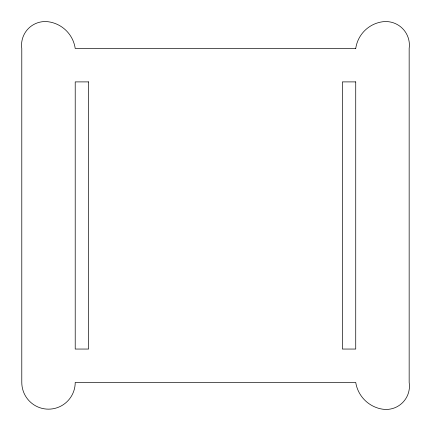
<?xml version="1.0" encoding="UTF-8"?>
<svg xmlns="http://www.w3.org/2000/svg" width="431" height="431" viewBox="0 0 431 431"><rect width="100%" height="100%" fill="white"/><g stroke="black" fill="none" stroke-linecap="round" stroke-linejoin="round"><path stroke-width="0.65" d="M355.731 48.498L75.215 48.498A31.485 31.485 0 0 0 48.498 21.787A23.613 23.613 0 0 0 21.787 48.498L21.787 382.442A26.717 26.717 0 0 0 48.498 409.159A26.717 26.717 0 0 0 75.215 382.442L355.731 382.442A32.163 32.163 0 0 0 382.442 409.159A23.339 23.339 0 0 0 409.159 382.442L409.159 48.498A23.613 23.613 0 0 0 382.442 21.787A31.485 31.485 0 0 0 355.731 48.498M88.576 81.895L75.215 81.895L75.215 349.051L88.576 349.051L88.576 81.895M355.731 81.895L342.37 81.895L342.37 349.051L355.731 349.051L355.731 81.895"/></g></svg>
